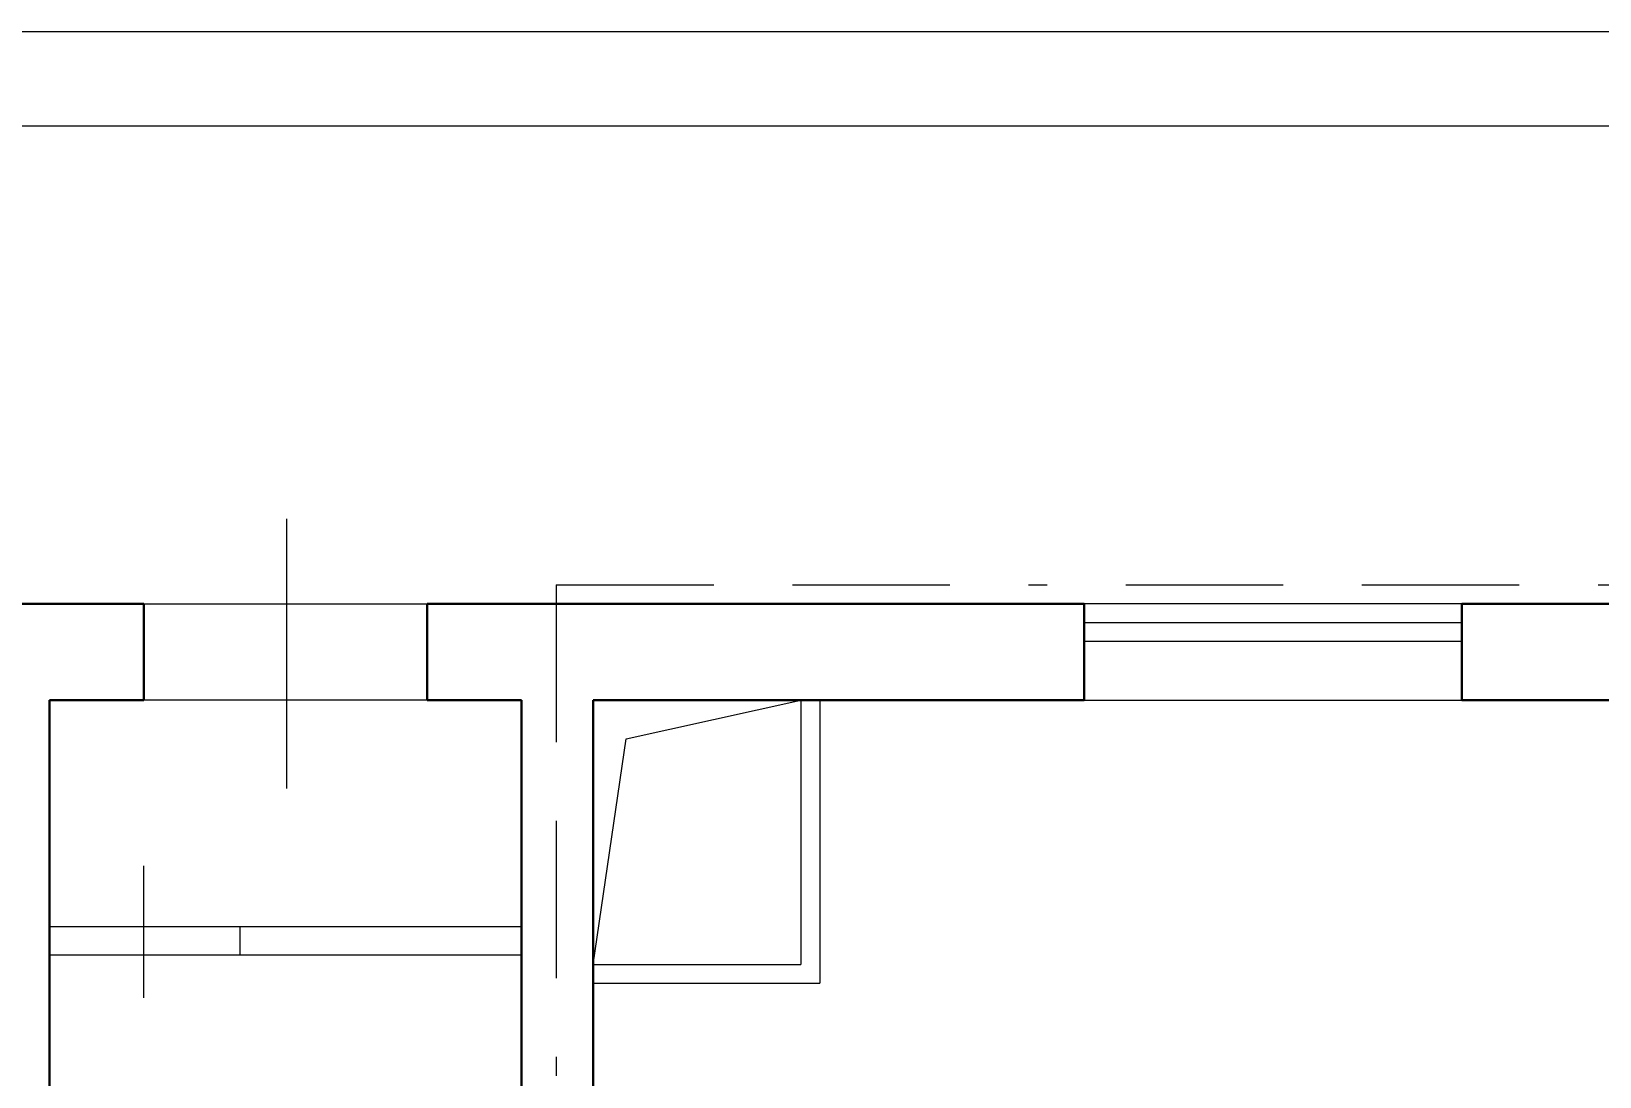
# Model space of a CAD drawing. Header units: metres. Extents: x -472 to 201, y -446 to -235.
# Drawn here: x -163.4 to -155.09, y -318.54 to -313 of the extents above; entities that cross this region are included whole.
import ezdxf
from ezdxf import colors
from ezdxf.entities.mleader import LeaderData, LeaderLine
from ezdxf.math import Vec2, Vec3

# ---------------------------------------------------------------- set-up
doc = ezdxf.new("R2010")
doc.units = ezdxf.units.M
doc.header["$MEASUREMENT"] = 0
doc.linetypes.add('( Border )', pattern=[1.751, 0.5, -0.25, 0.5, -0.25, 0.001, -0.25])
doc.layers.add('Level 50', color=7, linetype='Continuous', lineweight=0)
doc.layers.add('Level 63', color=7, linetype='Continuous', lineweight=0)
doc.layers.add('Электрика', color=7, linetype='Continuous')
doc.styles.get("Standard").update_dxf_attribs({"font": 'txt.shx'})

msp = doc.modelspace()

# ---------------------------------------------------------------- linework, layer by layer
at = {"color": 7, "linetype": 'Continuous', "lineweight": 13}
for p, q in [((-162.0482, -315.5792), (-162.0482, -317.0086)), ((-162.8044, -316.0304), (-161.3044, -316.0304)), ((-155.8244, -316.0304), (-157.8244, -316.0304)), ((-161.3044, -316.5404), (-162.8044, -316.5404)), ((-159.3244, -316.5404), (-159.3244, -317.9404)), ((-159.2244, -316.5404), (-159.2244, -318.0404)), ((-157.8244, -316.5404), (-155.8244, -316.5404)), ((-162.8056, -317.4181), (-162.8056, -318.1182)), ((-163.3044, -317.7404), (-160.8044, -317.7404)), ((-162.2956, -317.7404), (-162.2956, -317.8904)), ((-163.3044, -317.8904), (-160.8044, -317.8904)), ((-160.4244, -317.9404), (-159.3244, -317.9404)), ((-160.4244, -318.0404), (-159.2244, -318.0404))]:
    msp.add_line(p, q, dxfattribs=at)
at = {"color": 1, "linetype": '( Border )', "lineweight": 13, "ltscale": 1.666667}
for q in [(-146.2353, -315.9301), (-160.6197, -322.1735)]:
    msp.add_line((-160.6197, -315.9301), q, dxfattribs=at)
at = {"color": 7, "linetype": 'Continuous', "lineweight": 30}
for p, q in [((-164.0844, -316.0304), (-162.8044, -316.0304)), ((-162.8044, -316.0304), (-162.8044, -316.5404)), ((-161.3044, -316.0304), (-161.3044, -316.5404)), ((-161.3044, -316.0304), (-158.9244, -316.0304)), ((-157.8244, -316.0304), (-158.9244, -316.0304)), ((-157.8244, -316.0304), (-157.8244, -316.5404)), ((-155.8244, -316.0304), (-155.8244, -316.5404)), ((-154.4244, -316.0304), (-155.8244, -316.0304)), ((-163.3044, -316.5404), (-162.8044, -316.5404)), ((-163.3044, -316.5404), (-163.3044, -321.9704)), ((-161.3044, -316.5404), (-160.8044, -316.5404)), ((-160.8044, -316.5404), (-160.8044, -321.9704)), ((-160.4244, -316.5404), (-160.4244, -321.8404)), ((-158.9244, -316.5404), (-160.4244, -316.5404)), ((-158.9244, -316.5404), (-157.8244, -316.5404)), ((-155.8244, -316.5404), (-154.4244, -316.5404))]:
    msp.add_line(p, q, dxfattribs=at)
at = {"color": 7, "linetype": 'Continuous', "lineweight": 0}
for p, q in [((-155.8244, -316.1304), (-157.8244, -316.1304)), ((-155.8244, -316.2304), (-157.8244, -316.2304))]:
    msp.add_line(p, q, dxfattribs=at)
at = {"color": 7, "linetype": 'Continuous', "lineweight": 0, "flags": 128}
msp.add_lwpolyline([(-160.4244, -317.9404), (-160.2492, -316.7453), (-159.3244, -316.5404)], dxfattribs=at)
at = {"layer": 'Level 50', "color": 7, "linetype": 'Continuous', "lineweight": 13}
msp.add_line((-180.8567, -313.4967), (-121.8567, -313.4967), dxfattribs=at)
at = {"layer": 'Level 63', "color": 7, "linetype": 'Continuous', "lineweight": 0, "flags": 128}
msp.add_lwpolyline([(-121.3567, -341.9967), (-182.8567, -341.9967), (-182.8567, -312.9967), (-121.3567, -312.9967), (-121.3567, -341.9967)], close=True, dxfattribs=at)

# ---------------------------------------------------------------- leaders
at = {"layer": 'Электрика', "lineweight": 13}
ml = msp.add_multileader_mtext('Standard', dxfattribs=at)
ml.set_content('Лоток 100х50, \\Pкрепление С-образным подвесом, шаг 1.5м', color=256)
ml.set_leader_properties()
ml.build(insert=Vec2(0, 0))
ml.multileader.update_dxf_attribs({"text_right_attachment_type": 6, "dogleg_length": 0.36, "arrow_head_size": 0.18})
ctx = ml.context
ctx.base_point, ctx.char_height, ctx.arrow_head_size, ctx.landing_gap_size, ctx.plane_origin = Vec3(-158.6947, -319.6822), 0.18, 0.18, 0.09, Vec3(-160.6943, -324.7335)
ctx.right_attachment, ctx.text_align_type = 6, 2
notes = []
notes.append((ctx, [(0, (1, 1, 0), (-159.0547, -319.6822), (1, 0), 0.36, [(2, [(-149.7964, -316.6095), (-149.7775, -322.2393)], 0, []), (4, [(-159.3003, -322.433), (-168.2217, -322.4147)], 0, [])])]))
ctx.mtext.insert, ctx.mtext.width, ctx.mtext.alignment, ctx.mtext.flow_direction = Vec3(-151.9447, -319.5772), 10.739437, 3, 5
for ctx, leaders in notes:
    for number, flags, end, landing, length, lines in leaders:
        leader = LeaderData()
        leader.index, (leader.has_last_leader_line, leader.has_dogleg_vector, leader.attachment_direction) = number, flags
        leader.last_leader_point, leader.dogleg_vector, leader.dogleg_length = Vec3(end), Vec3(landing), length
        for number, points, colour, breaks in lines:
            line = LeaderLine()
            line.index, line.vertices, line.color, line.breaks = number, Vec3.list(points), colors.encode_raw_color(colour), breaks
            leader.lines.append(line)
        ctx.leaders.append(leader)

doc.saveas('drawing.dxf')
